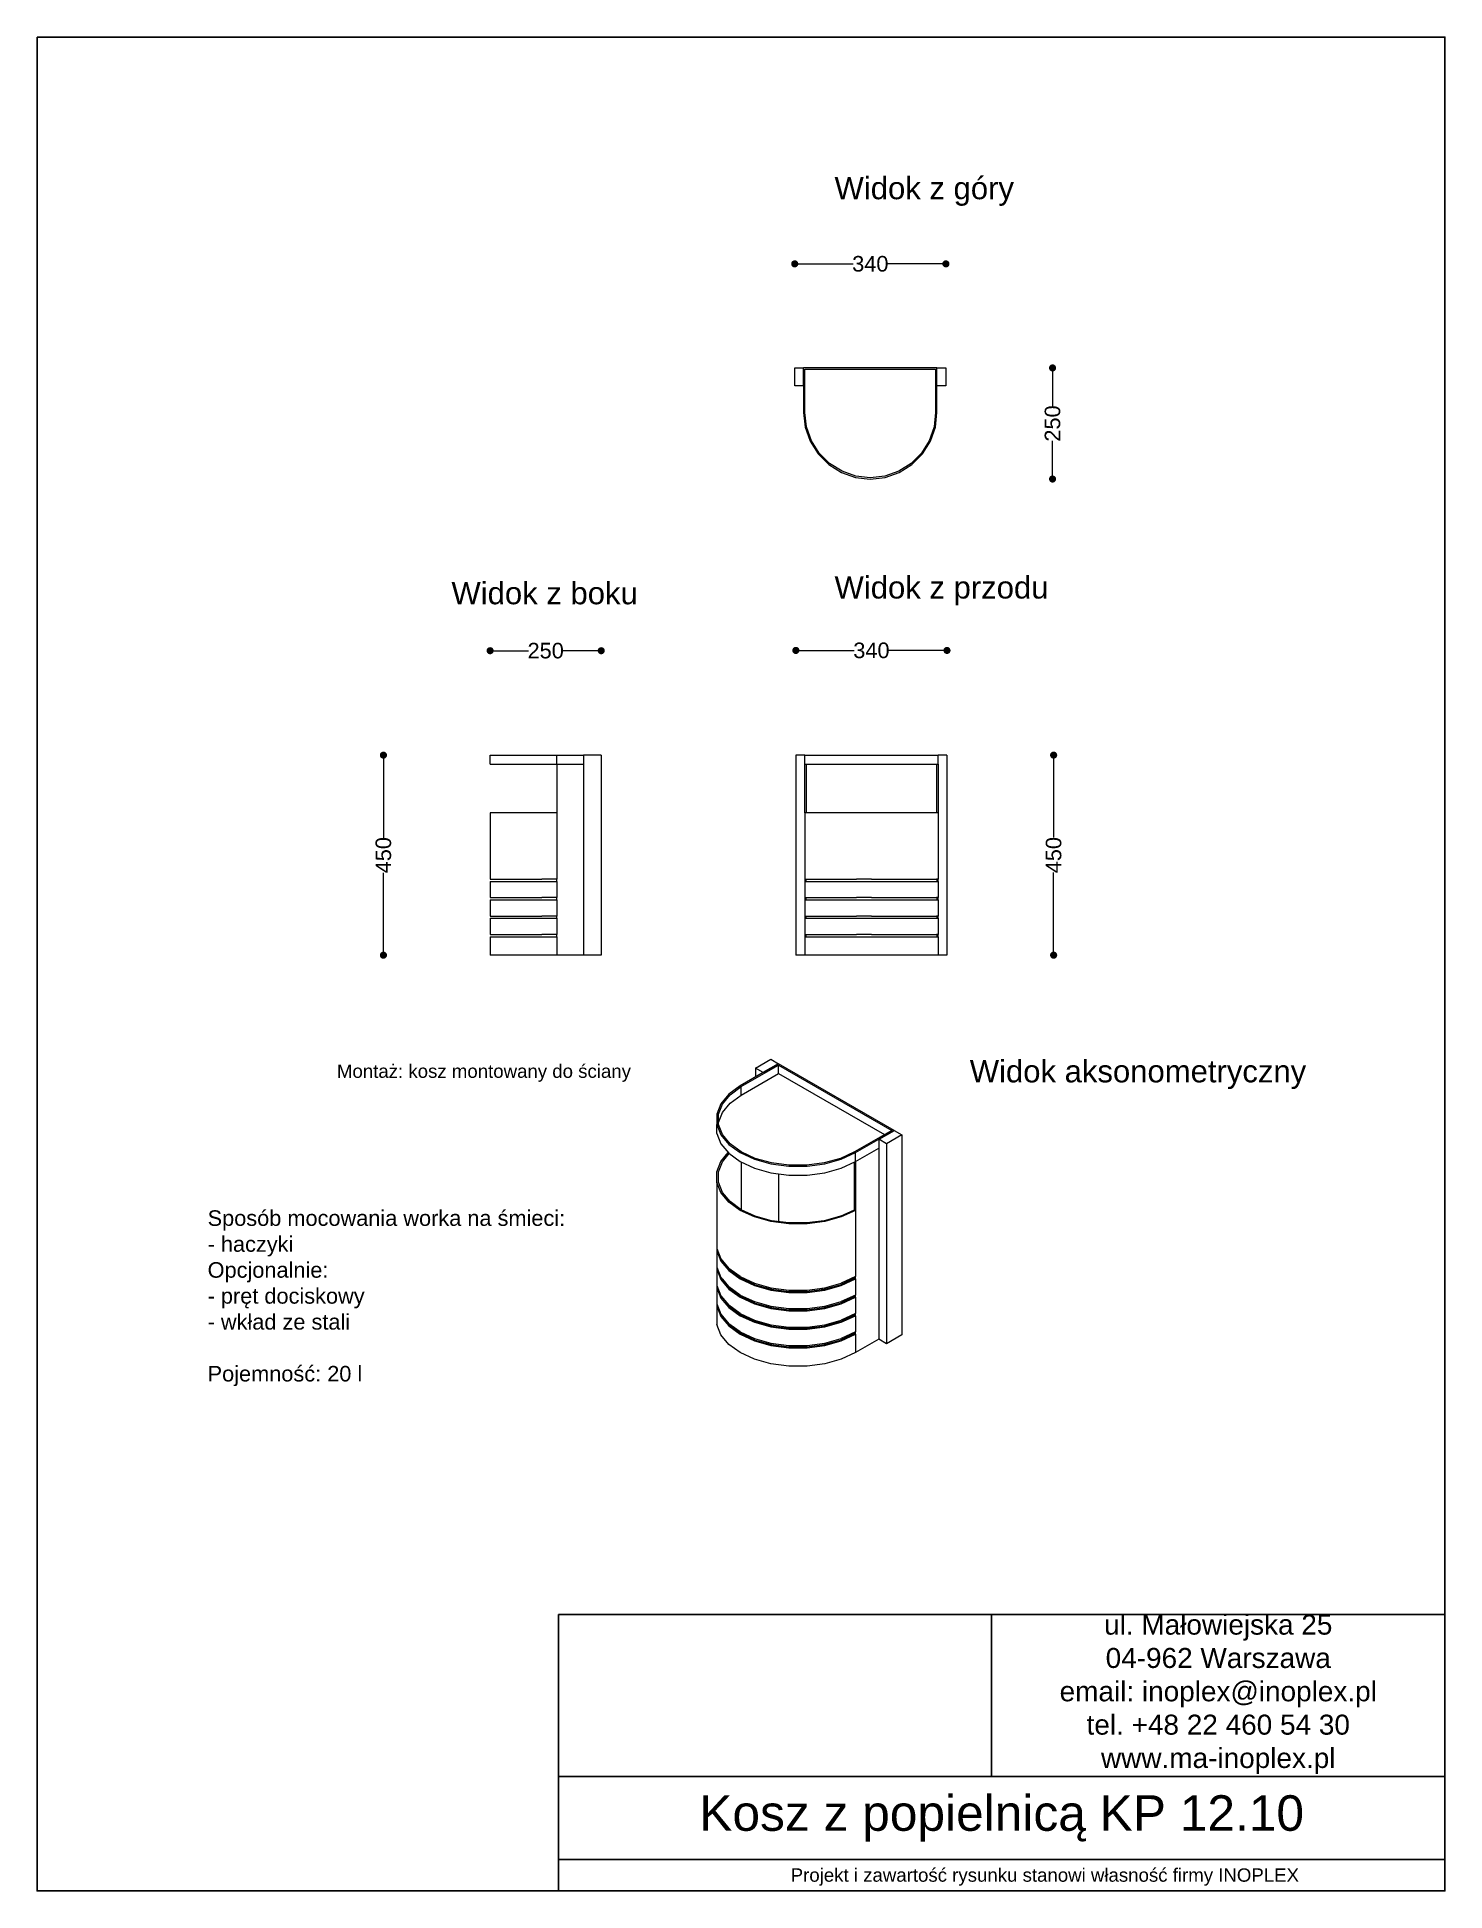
# Model space of a CAD drawing. Header units: millimetres. Extents: x 10938 to 14105, y 17162 to 21332.
import ezdxf

# ---------------------------------------------------------------- set-up
doc = ezdxf.new("R2010")
doc.units = ezdxf.units.MM
doc.header["$LTSCALE"] = 3
for name, color, linetype, lineweight in [('2D - Ogólne_Nr_pióra__120', 7, 'Continuous', 13), ('Konstrukcja - Stropy_Nr_pióra__1', 7, 'Continuous', 13), ('Konstrukcja - Słupy_Nr_pióra__1', 7, 'Continuous', 13)]:
    doc.layers.add(name, color=color, linetype=linetype, lineweight=lineweight)
doc.styles.get("Standard").update_dxf_attribs({"font": 'arial.ttf'})
doc.dimstyles.new('MATEUSZ', dxfattribs={"dimtxt": 35, "dimasz": 16, "dimexe": 0.18, "dimexo": 0.0625, "dimgap": 0.09, "dimtad": 0, "dimdec": 0, "dimdsep": 46, "dimtxsty": 'Standard', "dimblk": 'DOT', "dimcen": 0.09, "dimse1": 1, "dimse2": 1, "dimadec": 0, "dimazin": 0, "dimtfac": 1, "dimtdec": 0, "dimtofl": 0, "dimtmove": 0, "dimatfit": 3, "dimfxl": 0, "dimtolj": 1, "dimtzin": 0, "dimlwd": 9, "dimlwe": 9, "dimarcsym": 0})
picture_1 = doc.add_image_def('image1.png', size_in_pixel=(179, 67))

# ---------------------------------------------------------------- blocks, each defined once
blk = doc.blocks.new('_Dot')
at = {"color": 0, "linetype": 'ByBlock', "lineweight": -2}
blk.add_line((-0.5, 0), (-1, 0), dxfattribs=at)
at = {"color": 0, "linetype": 'ByBlock', "const_width": 0.5}
blk.add_lwpolyline([(-0.25, 0, 1), (0.25, 0, 1)], format="xyb", close=True, dxfattribs=at)
blk = doc.blocks.new('*D7')
at = {"color": 0, "lineweight": 9}
for p, q in [((11973, 19951.8), (12043, 19951.8)), ((12191, 19951.8), (12121, 19951.8))]:
    blk.add_line(p, q, dxfattribs=at)
at = {"layer": 'Defpoints', "color": 0}
for p in [(12207, 19951.8), (11957, 19716.8), (12207, 19716.8)]:
    blk.add_point(p, dxfattribs=at)
at = {"color": 0, "lineweight": 9, "xscale": 16, "yscale": 16, "zscale": 16, "rotation": 180}
blk.add_blockref('_Dot', (11957, 19951.8), dxfattribs=at)
at = {"color": 0, "lineweight": 9, "xscale": 16, "yscale": 16, "zscale": 16}
blk.add_blockref('_Dot', (12207, 19951.8), dxfattribs=at)
at = {"color": 0, "insert": (12082, 19951.8), "char_height": 35, "attachment_point": 5}
blk.add_mtext('\\A1;250', dxfattribs=at)
blk = doc.blocks.new('*D8')
at = {"color": 0, "lineweight": 9}
for p, q in [((11717, 19700.8), (11717, 19531.2)), ((11717, 19282.8), (11717, 19452.4))]:
    blk.add_line(p, q, dxfattribs=at)
at = {"layer": 'Defpoints', "color": 0}
for p in [(11957, 19716.8), (11717, 19266.8), (11957, 19266.8)]:
    blk.add_point(p, dxfattribs=at)
at = {"color": 0, "lineweight": 9, "xscale": 16, "yscale": 16, "zscale": 16}
for p, rotation in [((11717, 19716.8), 90), ((11717, 19266.8), 270)]:
    blk.add_blockref('_Dot', p, dxfattribs=dict(at, rotation=rotation))
at = {"color": 0, "insert": (11717, 19491.8), "char_height": 35, "attachment_point": 5, "rotation": 90}
blk.add_mtext('\\A1;450', dxfattribs=at)
blk = doc.blocks.new('*D9')
at = {"color": 0, "lineweight": 9}
for p, q in [((12660.8, 19952.4), (12776.1, 19952.4)), ((12968.8, 19952.4), (12853.5, 19952.4))]:
    blk.add_line(p, q, dxfattribs=at)
at = {"layer": 'Defpoints', "color": 0}
for p in [(12984.8, 19952.4), (12644.8, 19716.9), (12984.8, 19716.9)]:
    blk.add_point(p, dxfattribs=at)
at = {"color": 0, "lineweight": 9, "xscale": 16, "yscale": 16, "zscale": 16, "rotation": 180}
blk.add_blockref('_Dot', (12644.8, 19952.4), dxfattribs=at)
at = {"color": 0, "lineweight": 9, "xscale": 16, "yscale": 16, "zscale": 16}
blk.add_blockref('_Dot', (12984.8, 19952.4), dxfattribs=at)
at = {"color": 0, "insert": (12814.8, 19952.4), "char_height": 35, "attachment_point": 5}
blk.add_mtext('\\A1;340', dxfattribs=at)
blk = doc.blocks.new('*D10')
at = {"color": 0, "lineweight": 9}
for p, q in [((13224.7, 19700.9), (13224.7, 19531.3)), ((13224.7, 19282.9), (13224.7, 19452.5))]:
    blk.add_line(p, q, dxfattribs=at)
at = {"layer": 'Defpoints', "color": 0}
for p in [(12984.8, 19716.9), (13224.7, 19716.9), (12984.8, 19266.9)]:
    blk.add_point(p, dxfattribs=at)
at = {"color": 0, "lineweight": 9, "xscale": 16, "yscale": 16, "zscale": 16}
for p, rotation in [((13224.7, 19716.9), 90), ((13224.7, 19266.9), 270)]:
    blk.add_blockref('_Dot', p, dxfattribs=dict(at, rotation=rotation))
at = {"color": 0, "insert": (13224.7, 19491.9), "char_height": 35, "attachment_point": 5, "rotation": 90}
blk.add_mtext('\\A1;450', dxfattribs=at)
blk = doc.blocks.new('*D11')
at = {"color": 0, "lineweight": 9}
for p, q in [((12658.3, 20822.1), (12773.7, 20822.1)), ((12966.3, 20822.1), (12851, 20822.1))]:
    blk.add_line(p, q, dxfattribs=at)
at = {"layer": 'Defpoints', "color": 0}
for p in [(12982.3, 20822.1), (12642.3, 20588), (12982.3, 20588)]:
    blk.add_point(p, dxfattribs=at)
at = {"color": 0, "lineweight": 9, "xscale": 16, "yscale": 16, "zscale": 16, "rotation": 180}
blk.add_blockref('_Dot', (12642.3, 20822.1), dxfattribs=at)
at = {"color": 0, "lineweight": 9, "xscale": 16, "yscale": 16, "zscale": 16}
blk.add_blockref('_Dot', (12982.3, 20822.1), dxfattribs=at)
at = {"color": 0, "insert": (12812.3, 20822.1), "char_height": 35, "attachment_point": 5}
blk.add_mtext('\\A1;340', dxfattribs=at)
blk = doc.blocks.new('*D12')
at = {"color": 0, "lineweight": 9}
for p, q in [((13222.3, 20572), (13222.3, 20502)), ((13222.3, 20354), (13222.3, 20424))]:
    blk.add_line(p, q, dxfattribs=at)
at = {"layer": 'Defpoints', "color": 0}
for p in [(12812.3, 20588), (12812.3, 20338), (13222.3, 20338)]:
    blk.add_point(p, dxfattribs=at)
at = {"color": 0, "lineweight": 9, "xscale": 16, "yscale": 16, "zscale": 16}
for p, rotation in [((13222.3, 20588), 90), ((13222.3, 20338), 270)]:
    blk.add_blockref('_Dot', p, dxfattribs=dict(at, rotation=rotation))
at = {"color": 0, "insert": (13222.3, 20463), "char_height": 35, "attachment_point": 5, "rotation": 90}
blk.add_mtext('\\A1;250', dxfattribs=at)

msp = doc.modelspace()

# ---------------------------------------------------------------- linework, layer by layer
for p, q in [((12571.3, 19002.7), (12606, 19022.7)), ((12831.2, 18852.7), (12865.8, 18872.7)), ((12111, 17418.8), (12111, 17783.4)), ((12304.8, 17783.4), (14104.9, 17783.4)), ((14104.9, 17783.4), (14104.9, 17418.8)), ((12111, 17418.8), (12111, 17161.7)), ((14104.9, 17418.8), (12304.8, 17418.8)), ((14104.7, 17232.2), (12111, 17232.2))]:
    msp.add_line(p, q)
msp.add_lwpolyline([(10937.8, 21332.3), (14104.9, 21332.3), (14104.9, 17161.7), (10937.8, 17161.7)], close=True)
at = {"layer": '2D - Ogólne_Nr_pióra__120', "linetype": 'Continuous'}
for p, q in [((12662.3, 20548), (12662.3, 20588)), ((12962.3, 20548), (12962.3, 20588))]:
    msp.add_line(p, q, dxfattribs=at)
at = {"layer": 'Konstrukcja - Stropy_Nr_pióra__1', "linetype": 'Continuous'}
for p, q in [((12522, 18952.2), (12606, 19000.7)), ((12606, 19000.7), (12844.1, 18863.2)), ((12537.4, 18533.1), (12539.6, 18534.3)), ((12701.6, 18517.4), (12705.6, 18515.1)), ((12750.8, 18489.1), (12753, 18487.8))]:
    msp.add_line(p, q, dxfattribs=at)
at = {"layer": 'Konstrukcja - Słupy_Nr_pióra__1', "linetype": 'Continuous'}
for p, q in [((12642.3, 20588), (12662.3, 20588)), ((12642.3, 20548), (12642.3, 20588)), ((12962.3, 20588), (12662.3, 20588)), ((12665.3, 20488), (12665.3, 20585)), ((12665.3, 20585), (12959.3, 20585)), ((12959.3, 20585), (12959.3, 20488)), ((12962.3, 20588), (12982.3, 20588)), ((12982.3, 20588), (12982.3, 20548)), ((12662.3, 20548), (12642.3, 20548)), ((12662.3, 20548), (12662.3, 20488)), ((12962.3, 20488), (12962.3, 20548)), ((12982.3, 20548), (12962.3, 20548)), ((12662.3, 20488), (12666.1, 20454.6)), ((12669, 20455.3), (12665.3, 20488)), ((12959.3, 20488), (12955.7, 20455.3)), ((12958.6, 20454.6), (12962.3, 20488)), ((12666.1, 20454.6), (12677.2, 20422.9)), ((12679.9, 20424.2), (12669, 20455.3)), ((12955.7, 20455.3), (12944.8, 20424.2)), ((12947.5, 20422.9), (12958.6, 20454.6)), ((12677.2, 20422.9), (12695.1, 20394.5)), ((12697.4, 20396.3), (12679.9, 20424.2)), ((12695.1, 20394.5), (12718.8, 20370.7)), ((12720.7, 20373), (12697.4, 20396.3)), ((12927.3, 20396.3), (12904, 20373)), ((12905.9, 20370.7), (12929.6, 20394.5)), ((12944.8, 20424.2), (12927.3, 20396.3)), ((12929.6, 20394.5), (12947.5, 20422.9)), ((12718.8, 20370.7), (12747.3, 20352.8)), ((12748.6, 20355.5), (12720.7, 20373)), ((12747.3, 20352.8), (12779, 20341.7)), ((12779.6, 20344.7), (12748.6, 20355.5)), ((12876.1, 20355.5), (12845.1, 20344.7)), ((12845.7, 20341.7), (12877.4, 20352.8)), ((12904, 20373), (12876.1, 20355.5)), ((12877.4, 20352.8), (12905.9, 20370.7)), ((12779, 20341.7), (12812.3, 20338)), ((12812.3, 20341), (12779.6, 20344.7)), ((12845.1, 20344.7), (12812.3, 20341)), ((12812.3, 20338), (12845.7, 20341.7)), ((11957, 19716.8), (11960.8, 19716.8)), ((11957, 19696.8), (11957, 19716.8)), ((11957, 19696.8), (11960.8, 19696.8)), ((11960.8, 19716.8), (11971.9, 19716.8)), ((11960.8, 19696.8), (11971.9, 19696.8)), ((11971.9, 19716.8), (11989.7, 19716.8)), ((11971.9, 19696.8), (11989.7, 19696.8)), ((11989.7, 19716.8), (12013.5, 19716.8)), ((11989.7, 19696.8), (12013.5, 19696.8)), ((12013.5, 19716.8), (12041.9, 19716.8)), ((12013.5, 19696.8), (12041.9, 19696.8)), ((12041.9, 19716.8), (12073.6, 19716.8)), ((12041.9, 19696.8), (12073.6, 19696.8)), ((12073.6, 19716.8), (12107, 19716.8)), ((12073.6, 19696.8), (12107, 19696.8)), ((12107, 19716.8), (12167, 19716.8)), ((12107, 19696.8), (12107, 19716.8)), ((12107, 19696.8), (12107, 19586.8)), ((12107, 19696.8), (12167, 19696.8)), ((12167, 19716.8), (12167, 19266.8)), ((12207, 19716.8), (12167, 19716.8)), ((12207, 19716.8), (12207, 19266.8)), ((12664.8, 19716.9), (12644.8, 19716.9)), ((12644.8, 19716.9), (12644.8, 19266.9)), ((12664.8, 19716.9), (12668.6, 19716.9)), ((12664.8, 19696.9), (12664.8, 19716.9)), ((12664.8, 19586.9), (12664.8, 19696.9)), ((12664.8, 19696.9), (12668.6, 19696.9)), ((12667.8, 19696.9), (12667.8, 19586.9)), ((12668.6, 19716.9), (12679.6, 19716.9)), ((12668.6, 19696.9), (12679.6, 19696.9)), ((12679.6, 19716.9), (12697.5, 19716.9)), ((12679.6, 19696.9), (12697.5, 19696.9)), ((12697.5, 19716.9), (12721.3, 19716.9)), ((12697.5, 19696.9), (12721.3, 19696.9)), ((12721.3, 19716.9), (12749.7, 19716.9)), ((12721.3, 19696.9), (12749.7, 19696.9)), ((12749.7, 19716.9), (12781.4, 19716.9)), ((12749.7, 19696.9), (12781.4, 19696.9)), ((12781.4, 19716.9), (12814.8, 19716.9)), ((12781.4, 19696.9), (12814.8, 19696.9)), ((12814.8, 19716.9), (12848.2, 19716.9)), ((12814.8, 19696.9), (12848.2, 19696.9)), ((12848.2, 19716.9), (12879.9, 19716.9)), ((12848.2, 19696.9), (12879.9, 19696.9)), ((12879.9, 19716.9), (12908.3, 19716.9)), ((12879.9, 19696.9), (12908.3, 19696.9)), ((12908.3, 19716.9), (12932.1, 19716.9)), ((12908.3, 19696.9), (12932.1, 19696.9)), ((12932.1, 19716.9), (12949.9, 19716.9)), ((12932.1, 19696.9), (12949.9, 19696.9)), ((12949.9, 19716.9), (12961, 19716.9)), ((12949.9, 19696.9), (12961, 19696.9)), ((12961, 19716.9), (12964.8, 19716.9)), ((12961, 19696.9), (12964.8, 19696.9)), ((12961.8, 19586.9), (12961.8, 19696.9)), ((12964.8, 19696.9), (12964.8, 19716.9)), ((12984.8, 19716.9), (12964.8, 19716.9)), ((12964.8, 19696.9), (12964.8, 19586.9)), ((12984.8, 19716.9), (12984.8, 19266.9)), ((11957, 19586.8), (11957, 19437.8)), ((11960.8, 19586.8), (11957, 19586.8)), ((11971.9, 19586.8), (11960.8, 19586.8)), ((11989.7, 19586.8), (11971.9, 19586.8)), ((12013.5, 19586.8), (11989.7, 19586.8)), ((12041.9, 19586.8), (12013.5, 19586.8)), ((12073.6, 19586.8), (12041.9, 19586.8)), ((12107, 19586.8), (12073.6, 19586.8)), ((12107, 19586.8), (12107, 19437.8)), ((12664.8, 19586.9), (12664.8, 19437.9)), ((12668.6, 19586.9), (12664.8, 19586.9)), ((12679.6, 19586.9), (12668.6, 19586.9)), ((12697.5, 19586.9), (12679.6, 19586.9)), ((12721.3, 19586.9), (12697.5, 19586.9)), ((12749.7, 19586.9), (12721.3, 19586.9)), ((12781.4, 19586.9), (12749.7, 19586.9)), ((12814.8, 19586.9), (12781.4, 19586.9)), ((12848.2, 19586.9), (12814.8, 19586.9)), ((12879.9, 19586.9), (12848.2, 19586.9)), ((12908.3, 19586.9), (12879.9, 19586.9)), ((12932.1, 19586.9), (12908.3, 19586.9)), ((12949.9, 19586.9), (12932.1, 19586.9)), ((12961, 19586.9), (12949.9, 19586.9)), ((12964.8, 19586.9), (12961, 19586.9)), ((12964.8, 19586.9), (12964.8, 19437.9)), ((11957, 19437.8), (11960.8, 19437.8)), ((11960.8, 19437.8), (11971.9, 19437.8)), ((11971.9, 19437.8), (11989.7, 19437.8)), ((11989.7, 19437.8), (12013.5, 19437.8)), ((12013.5, 19437.8), (12041.9, 19437.8)), ((12041.9, 19437.8), (12073.6, 19437.8)), ((12107, 19437.8), (12073.6, 19437.8)), ((12107, 19432.8), (12107, 19437.8)), ((12664.8, 19437.9), (12664.8, 19432.9)), ((12664.8, 19437.9), (12668.6, 19437.9)), ((12667.8, 19432.9), (12667.8, 19437.9)), ((12668.6, 19437.9), (12679.6, 19437.9)), ((12679.6, 19437.9), (12697.5, 19437.9)), ((12697.5, 19437.9), (12721.3, 19437.9)), ((12721.3, 19437.9), (12749.7, 19437.9)), ((12749.7, 19437.9), (12781.4, 19437.9)), ((12814.8, 19437.9), (12781.4, 19437.9)), ((12814.8, 19437.9), (12848.2, 19437.9)), ((12848.2, 19437.9), (12879.9, 19437.9)), ((12879.9, 19437.9), (12908.3, 19437.9)), ((12908.3, 19437.9), (12932.1, 19437.9)), ((12932.1, 19437.9), (12949.9, 19437.9)), ((12949.9, 19437.9), (12961, 19437.9)), ((12964.8, 19437.9), (12961, 19437.9)), ((12961.8, 19437.9), (12961.8, 19432.9)), ((12964.8, 19432.9), (12964.8, 19437.9)), ((11957, 19432.8), (11957, 19396.3)), ((11957, 19432.8), (11960.8, 19432.8)), ((11957, 19396.3), (11960.8, 19396.3)), ((11960.8, 19432.8), (11971.9, 19432.8)), ((11960.8, 19396.3), (11971.9, 19396.3)), ((11971.9, 19432.8), (11989.7, 19432.8)), ((11971.9, 19396.3), (11989.7, 19396.3)), ((11989.7, 19432.8), (12013.5, 19432.8)), ((11989.7, 19396.3), (12013.5, 19396.3)), ((12013.5, 19432.8), (12041.9, 19432.8)), ((12013.5, 19396.3), (12041.9, 19396.3)), ((12041.9, 19432.8), (12073.6, 19432.8)), ((12041.9, 19396.3), (12073.6, 19396.3)), ((12073.6, 19432.8), (12107, 19432.8)), ((12107, 19396.3), (12073.6, 19396.3)), ((12107, 19432.8), (12107, 19396.3)), ((12107, 19391.3), (12107, 19396.3)), ((12664.8, 19432.9), (12664.8, 19396.4)), ((12664.8, 19432.9), (12668.6, 19432.9)), ((12664.8, 19396.4), (12668.6, 19396.4)), ((12664.8, 19396.4), (12664.8, 19391.4)), ((12667.8, 19391.4), (12667.8, 19396.4)), ((12668.6, 19432.9), (12679.6, 19432.9)), ((12668.6, 19396.4), (12679.6, 19396.4)), ((12679.6, 19432.9), (12697.5, 19432.9)), ((12679.6, 19396.4), (12697.5, 19396.4)), ((12697.5, 19432.9), (12721.3, 19432.9)), ((12697.5, 19396.4), (12721.3, 19396.4)), ((12721.3, 19432.9), (12749.7, 19432.9)), ((12721.3, 19396.4), (12749.7, 19396.4)), ((12749.7, 19432.9), (12781.4, 19432.9)), ((12749.7, 19396.4), (12781.4, 19396.4)), ((12781.4, 19432.9), (12814.8, 19432.9)), ((12814.8, 19396.4), (12781.4, 19396.4)), ((12814.8, 19432.9), (12848.2, 19432.9)), ((12814.8, 19396.4), (12848.2, 19396.4)), ((12848.2, 19432.9), (12879.9, 19432.9)), ((12848.2, 19396.4), (12879.9, 19396.4)), ((12879.9, 19432.9), (12908.3, 19432.9)), ((12879.9, 19396.4), (12908.3, 19396.4)), ((12908.3, 19432.9), (12932.1, 19432.9)), ((12908.3, 19396.4), (12932.1, 19396.4)), ((12932.1, 19432.9), (12949.9, 19432.9)), ((12932.1, 19396.4), (12949.9, 19396.4)), ((12949.9, 19432.9), (12961, 19432.9)), ((12949.9, 19396.4), (12961, 19396.4)), ((12961, 19432.9), (12964.8, 19432.9)), ((12964.8, 19396.4), (12961, 19396.4)), ((12961.8, 19396.4), (12961.8, 19391.4)), ((12964.8, 19432.9), (12964.8, 19396.4)), ((12964.8, 19391.4), (12964.8, 19396.4)), ((11957, 19391.3), (11960.8, 19391.3)), ((11957, 19391.3), (11957, 19354.8)), ((11957, 19354.8), (11960.8, 19354.8)), ((11960.8, 19391.3), (11971.9, 19391.3)), ((11960.8, 19354.8), (11971.9, 19354.8)), ((11971.9, 19391.3), (11989.7, 19391.3)), ((11971.9, 19354.8), (11989.7, 19354.8)), ((11989.7, 19391.3), (12013.5, 19391.3)), ((11989.7, 19354.8), (12013.5, 19354.8)), ((12013.5, 19391.3), (12041.9, 19391.3)), ((12013.5, 19354.8), (12041.9, 19354.8)), ((12041.9, 19391.3), (12073.6, 19391.3)), ((12041.9, 19354.8), (12073.6, 19354.8)), ((12073.6, 19391.3), (12107, 19391.3)), ((12107, 19354.8), (12073.6, 19354.8)), ((12107, 19391.3), (12107, 19354.8)), ((12107, 19349.8), (12107, 19354.8)), ((12664.8, 19391.4), (12664.8, 19354.9)), ((12664.8, 19391.4), (12668.6, 19391.4)), ((12664.8, 19354.9), (12668.6, 19354.9)), ((12664.8, 19354.9), (12664.8, 19349.9)), ((12667.8, 19349.9), (12667.8, 19354.9)), ((12668.6, 19391.4), (12679.6, 19391.4)), ((12668.6, 19354.9), (12679.6, 19354.9)), ((12679.6, 19391.4), (12697.5, 19391.4)), ((12679.6, 19354.9), (12697.5, 19354.9)), ((12697.5, 19391.4), (12721.3, 19391.4)), ((12697.5, 19354.9), (12721.3, 19354.9)), ((12721.3, 19391.4), (12749.7, 19391.4)), ((12721.3, 19354.9), (12749.7, 19354.9)), ((12749.7, 19391.4), (12781.4, 19391.4)), ((12749.7, 19354.9), (12781.4, 19354.9)), ((12781.4, 19391.4), (12814.8, 19391.4)), ((12814.8, 19354.9), (12781.4, 19354.9)), ((12814.8, 19391.4), (12848.2, 19391.4)), ((12814.8, 19354.9), (12848.2, 19354.9)), ((12848.2, 19391.4), (12879.9, 19391.4)), ((12848.2, 19354.9), (12879.9, 19354.9)), ((12879.9, 19391.4), (12908.3, 19391.4)), ((12879.9, 19354.9), (12908.3, 19354.9)), ((12908.3, 19391.4), (12932.1, 19391.4)), ((12908.3, 19354.9), (12932.1, 19354.9)), ((12932.1, 19391.4), (12949.9, 19391.4)), ((12932.1, 19354.9), (12949.9, 19354.9)), ((12949.9, 19391.4), (12961, 19391.4)), ((12949.9, 19354.9), (12961, 19354.9)), ((12961, 19391.4), (12964.8, 19391.4)), ((12964.8, 19354.9), (12961, 19354.9)), ((12961.8, 19354.9), (12961.8, 19349.9)), ((12964.8, 19391.4), (12964.8, 19354.9)), ((12964.8, 19349.9), (12964.8, 19354.9)), ((11957, 19349.8), (11957, 19313.3)), ((11957, 19349.8), (11960.8, 19349.8)), ((11957, 19313.3), (11960.8, 19313.3)), ((11960.8, 19349.8), (11971.9, 19349.8)), ((11960.8, 19313.3), (11971.9, 19313.3)), ((11971.9, 19349.8), (11989.7, 19349.8)), ((11971.9, 19313.3), (11989.7, 19313.3)), ((11989.7, 19349.8), (12013.5, 19349.8)), ((11989.7, 19313.3), (12013.5, 19313.3)), ((12013.5, 19349.8), (12041.9, 19349.8)), ((12013.5, 19313.3), (12041.9, 19313.3)), ((12041.9, 19349.8), (12073.6, 19349.8)), ((12041.9, 19313.3), (12073.6, 19313.3)), ((12073.6, 19349.8), (12107, 19349.8)), ((12107, 19313.3), (12073.6, 19313.3)), ((12107, 19349.8), (12107, 19313.3)), ((12107, 19308.3), (12107, 19313.3)), ((12664.8, 19349.9), (12668.6, 19349.9)), ((12664.8, 19349.9), (12664.8, 19313.4)), ((12664.8, 19313.4), (12664.8, 19308.4)), ((12664.8, 19313.4), (12668.6, 19313.4)), ((12667.8, 19308.4), (12667.8, 19313.4)), ((12668.6, 19349.9), (12679.6, 19349.9)), ((12668.6, 19313.4), (12679.6, 19313.4)), ((12679.6, 19349.9), (12697.5, 19349.9)), ((12679.6, 19313.4), (12697.5, 19313.4)), ((12697.5, 19349.9), (12721.3, 19349.9)), ((12697.5, 19313.4), (12721.3, 19313.4)), ((12721.3, 19349.9), (12749.7, 19349.9)), ((12721.3, 19313.4), (12749.7, 19313.4)), ((12749.7, 19349.9), (12781.4, 19349.9)), ((12749.7, 19313.4), (12781.4, 19313.4)), ((12781.4, 19349.9), (12814.8, 19349.9)), ((12814.8, 19313.4), (12781.4, 19313.4)), ((12814.8, 19349.9), (12848.2, 19349.9)), ((12814.8, 19313.4), (12848.2, 19313.4)), ((12848.2, 19349.9), (12879.9, 19349.9)), ((12848.2, 19313.4), (12879.9, 19313.4)), ((12879.9, 19349.9), (12908.3, 19349.9)), ((12879.9, 19313.4), (12908.3, 19313.4)), ((12908.3, 19349.9), (12932.1, 19349.9)), ((12908.3, 19313.4), (12932.1, 19313.4)), ((12932.1, 19349.9), (12949.9, 19349.9)), ((12932.1, 19313.4), (12949.9, 19313.4)), ((12949.9, 19349.9), (12961, 19349.9)), ((12949.9, 19313.4), (12961, 19313.4)), ((12961, 19349.9), (12964.8, 19349.9)), ((12964.8, 19313.4), (12961, 19313.4)), ((12961.8, 19313.4), (12961.8, 19308.4)), ((12964.8, 19349.9), (12964.8, 19313.4)), ((12964.8, 19308.4), (12964.8, 19313.4)), ((11957, 19308.3), (11957, 19266.8)), ((11957, 19308.3), (11960.8, 19308.3)), ((11960.8, 19308.3), (11971.9, 19308.3)), ((11971.9, 19308.3), (11989.7, 19308.3)), ((11989.7, 19308.3), (12013.5, 19308.3)), ((12013.5, 19308.3), (12041.9, 19308.3)), ((12041.9, 19308.3), (12073.6, 19308.3)), ((12073.6, 19308.3), (12107, 19308.3)), ((12107, 19308.3), (12107, 19266.8)), ((12664.8, 19308.4), (12664.8, 19266.9)), ((12664.8, 19308.4), (12668.6, 19308.4)), ((12668.6, 19308.4), (12679.6, 19308.4)), ((12679.6, 19308.4), (12697.5, 19308.4)), ((12697.5, 19308.4), (12721.3, 19308.4)), ((12721.3, 19308.4), (12749.7, 19308.4)), ((12749.7, 19308.4), (12781.4, 19308.4)), ((12781.4, 19308.4), (12814.8, 19308.4)), ((12814.8, 19308.4), (12848.2, 19308.4)), ((12848.2, 19308.4), (12879.9, 19308.4)), ((12879.9, 19308.4), (12908.3, 19308.4)), ((12908.3, 19308.4), (12932.1, 19308.4)), ((12932.1, 19308.4), (12949.9, 19308.4)), ((12949.9, 19308.4), (12961, 19308.4)), ((12961, 19308.4), (12964.8, 19308.4)), ((12964.8, 19308.4), (12964.8, 19266.9)), ((11960.8, 19266.8), (11957, 19266.8)), ((11971.9, 19266.8), (11960.8, 19266.8)), ((11989.7, 19266.8), (11971.9, 19266.8)), ((12013.5, 19266.8), (11989.7, 19266.8)), ((12041.9, 19266.8), (12013.5, 19266.8)), ((12073.6, 19266.8), (12041.9, 19266.8)), ((12107, 19266.8), (12073.6, 19266.8)), ((12167, 19266.8), (12107, 19266.8)), ((12207, 19266.8), (12167, 19266.8)), ((12664.8, 19266.9), (12644.8, 19266.9)), ((12668.6, 19266.9), (12664.8, 19266.9)), ((12679.6, 19266.9), (12668.6, 19266.9)), ((12697.5, 19266.9), (12679.6, 19266.9)), ((12721.3, 19266.9), (12697.5, 19266.9)), ((12749.7, 19266.9), (12721.3, 19266.9)), ((12781.4, 19266.9), (12749.7, 19266.9)), ((12814.8, 19266.9), (12781.4, 19266.9)), ((12848.2, 19266.9), (12814.8, 19266.9)), ((12879.9, 19266.9), (12848.2, 19266.9)), ((12908.3, 19266.9), (12879.9, 19266.9)), ((12932.1, 19266.9), (12908.3, 19266.9)), ((12949.9, 19266.9), (12932.1, 19266.9)), ((12961, 19266.9), (12949.9, 19266.9)), ((12964.8, 19266.9), (12961, 19266.9)), ((12984.8, 19266.9), (12964.8, 19266.9)), ((12522, 18971.2), (12606, 19019.7)), ((12554, 19012.7), (12588.7, 19032.7)), ((12588.7, 19032.7), (12606, 19022.7)), ((12865.8, 18872.7), (12606, 19022.7)), ((12606, 19019.7), (12860.6, 18872.7)), ((12606, 19000.7), (12606, 19019.7)), ((12571.3, 19002.7), (12519.4, 18972.7)), ((12571.3, 19002.7), (12554, 19012.7)), ((12554, 19012.7), (12554, 18992.7)), ((12493.7, 18954.1), (12475.9, 18932.7)), ((12479.4, 18932), (12496.8, 18953)), ((12519.4, 18972.7), (12493.7, 18954.1)), ((12496.8, 18953), (12522, 18971.2)), ((12496.8, 18934), (12522, 18952.2)), ((12522, 18952.2), (12522, 18971.2)), ((12475.9, 18932.7), (12466.7, 18909.5)), ((12466.7, 18909.5), (12466.7, 18885.8)), ((12470.4, 18909.3), (12479.4, 18932)), ((12470.4, 18890.3), (12479.4, 18913)), ((12470.4, 18886), (12470.4, 18909.3)), ((12479.4, 18913), (12496.8, 18934)), ((12466.7, 18885.8), (12475.9, 18862.6)), ((12466.7, 18865.8), (12466.7, 18885.8)), ((12466.7, 18865.8), (12475.9, 18842.6)), ((12479.4, 18863.3), (12470.4, 18886)), ((12475.9, 18862.6), (12493.7, 18841.2)), ((12496.8, 18842.4), (12479.4, 18863.3)), ((12860.6, 18872.7), (12776.6, 18824.2)), ((12779.2, 18822.7), (12831.2, 18852.7)), ((12848.5, 18842.7), (12831.2, 18852.7)), ((12831.2, 18852.7), (12831.2, 18402.7)), ((12883.1, 18862.7), (12848.5, 18842.7)), ((12865.8, 18872.7), (12883.1, 18862.7)), ((12883.1, 18862.7), (12883.1, 18412.7)), ((12475.9, 18842.6), (12493.7, 18821.2)), ((12475.9, 18802.7), (12492.5, 18822.7)), ((12479.4, 18802), (12494.8, 18820.5)), ((12493.7, 18841.2), (12519.4, 18822.7)), ((12493.7, 18821.2), (12519.4, 18802.7)), ((12522, 18824.2), (12496.8, 18842.4)), ((12519.4, 18822.7), (12551.5, 18807.9)), ((12553.5, 18809.6), (12522, 18824.2)), ((12589.8, 18799.5), (12553.5, 18809.6)), ((12745.1, 18809.6), (12708.8, 18799.5)), ((12776.6, 18824.2), (12745.1, 18809.6)), ((12747, 18807.9), (12779.2, 18822.7)), ((12779.2, 18802.7), (12831.2, 18832.7)), ((12779.2, 18802.7), (12779.2, 18822.7)), ((12848.5, 18842.7), (12848.5, 18392.7)), ((12466.7, 18779.5), (12475.9, 18802.7)), ((12466.7, 18755.8), (12466.7, 18779.5)), ((12470.4, 18779.3), (12479.4, 18802)), ((12470.4, 18756), (12470.4, 18779.3)), ((12519.4, 18802.7), (12551.5, 18787.9)), ((12522, 18801.5), (12522, 18694.2)), ((12551.5, 18807.9), (12588.6, 18797.5)), ((12551.5, 18787.9), (12588.6, 18777.5)), ((12588.6, 18797.5), (12628.7, 18792.3)), ((12588.6, 18777.5), (12628.7, 18772.3)), ((12629.1, 18794.4), (12589.8, 18799.5)), ((12606, 18775.3), (12606, 18667.4)), ((12628.7, 18792.3), (12669.9, 18792.3)), ((12628.7, 18772.3), (12669.9, 18772.3)), ((12669.4, 18794.4), (12629.1, 18794.4)), ((12708.8, 18799.5), (12669.4, 18794.4)), ((12669.9, 18792.3), (12710, 18797.5)), ((12669.9, 18772.3), (12710, 18777.5)), ((12710, 18797.5), (12747, 18807.9)), ((12710, 18777.5), (12747, 18787.9)), ((12747, 18787.9), (12779.2, 18802.7)), ((12776.6, 18694.2), (12776.6, 18801.5)), ((12779.2, 18802.7), (12779.2, 18692.7)), ((12466.7, 18755.8), (12466.7, 18606.8)), ((12475.9, 18732.6), (12466.7, 18755.8)), ((12479.4, 18733.3), (12470.4, 18756)), ((12493.7, 18711.2), (12475.9, 18732.6)), ((12496.8, 18712.4), (12479.4, 18733.3)), ((12519.4, 18692.7), (12493.7, 18711.2)), ((12522, 18694.2), (12496.8, 18712.4)), ((12551.5, 18677.9), (12519.4, 18692.7)), ((12553.5, 18679.6), (12522, 18694.2)), ((12745.1, 18679.6), (12776.6, 18694.2)), ((12779.2, 18692.7), (12747, 18677.9)), ((12776.6, 18694.2), (12779.2, 18692.7)), ((12779.2, 18692.7), (12779.2, 18543.7)), ((12588.6, 18667.5), (12551.5, 18677.9)), ((12589.8, 18669.5), (12553.5, 18679.6)), ((12628.7, 18662.3), (12588.6, 18667.5)), ((12629.1, 18664.4), (12589.8, 18669.5)), ((12669.9, 18662.3), (12628.7, 18662.3)), ((12669.4, 18664.4), (12629.1, 18664.4)), ((12708.8, 18669.5), (12669.4, 18664.4)), ((12710, 18667.5), (12669.9, 18662.3)), ((12745.1, 18679.6), (12708.8, 18669.5)), ((12747, 18677.9), (12710, 18667.5)), ((12466.7, 18606.8), (12475.9, 18583.6)), ((12466.7, 18606.8), (12466.7, 18601.8)), ((12466.7, 18601.8), (12466.7, 18565.3)), ((12466.7, 18601.8), (12475.9, 18578.6)), ((12466.7, 18565.3), (12475.9, 18542.1)), ((12466.7, 18565.3), (12466.7, 18560.3)), ((12466.7, 18560.3), (12475.9, 18537.1)), ((12466.7, 18560.3), (12466.7, 18523.8)), ((12475.9, 18583.6), (12493.7, 18562.2)), ((12475.9, 18578.6), (12493.7, 18557.2)), ((12479.2, 18579.6), (12479.4, 18579.3)), ((12479.4, 18579.3), (12496.8, 18558.4)), ((12483.4, 18574.7), (12483.3, 18574.6)), ((12483.3, 18574.7), (12483.3, 18574.7)), ((12485.4, 18572.2), (12485.3, 18572.2)), ((12519.4, 18543.7), (12493.7, 18562.2)), ((12466.7, 18523.8), (12475.9, 18500.6)), ((12466.7, 18523.8), (12466.7, 18518.8)), ((12466.7, 18518.8), (12466.7, 18482.3)), ((12466.7, 18518.8), (12475.9, 18495.6)), ((12475.9, 18542.1), (12493.7, 18520.7)), ((12475.9, 18537.1), (12493.7, 18515.7)), ((12479.2, 18538.1), (12479.4, 18537.8)), ((12479.4, 18537.8), (12496.8, 18516.9)), ((12483.4, 18533.2), (12483.3, 18533.1)), ((12483.3, 18533.2), (12483.3, 18533.2)), ((12485.4, 18530.7), (12485.3, 18530.7)), ((12493.7, 18557.2), (12519.4, 18538.7)), ((12519.4, 18502.2), (12493.7, 18520.7)), ((12496.8, 18558.4), (12522, 18540.2)), ((12504.1, 18554.7), (12503, 18553.9)), ((12505.2, 18553.9), (12504.1, 18553.1)), ((12507.6, 18552.2), (12506.4, 18551.4)), ((12519.4, 18543.7), (12551.5, 18528.9)), ((12519.4, 18538.7), (12551.5, 18523.9)), ((12522, 18542.5), (12522, 18540.2)), ((12522, 18540.2), (12553.5, 18525.6)), ((12551.5, 18528.9), (12588.6, 18518.5)), ((12551.5, 18523.9), (12588.6, 18513.5)), ((12553.5, 18525.6), (12589.8, 18515.5)), ((12588.6, 18518.5), (12628.7, 18513.3)), ((12669.9, 18513.3), (12710, 18518.5)), ((12708.8, 18515.5), (12745.1, 18525.6)), ((12710, 18518.5), (12747, 18528.9)), ((12710, 18513.5), (12747, 18523.9)), ((12776.6, 18540.2), (12745.1, 18525.6)), ((12779.2, 18543.7), (12747, 18528.9)), ((12747, 18523.9), (12779.2, 18538.7)), ((12776.6, 18542.5), (12776.6, 18540.2)), ((12776.6, 18540.2), (12779.2, 18538.7)), ((12779.2, 18538.7), (12779.2, 18543.7)), ((12779.2, 18538.7), (12779.2, 18502.2)), ((12466.7, 18482.3), (12475.9, 18459.1)), ((12466.7, 18482.3), (12466.7, 18477.3)), ((12466.7, 18477.3), (12475.9, 18454.1)), ((12466.7, 18477.3), (12466.7, 18435.8)), ((12475.9, 18500.6), (12493.7, 18479.2)), ((12475.9, 18495.6), (12493.7, 18474.2)), ((12479.2, 18496.6), (12479.4, 18496.3)), ((12479.4, 18496.3), (12496.8, 18475.4)), ((12493.7, 18515.7), (12519.4, 18497.2)), ((12519.4, 18460.7), (12493.7, 18479.2)), ((12496.8, 18516.9), (12522, 18498.7)), ((12519.4, 18502.2), (12551.5, 18487.4)), ((12519.4, 18497.2), (12551.5, 18482.4)), ((12522, 18498.7), (12553.5, 18484.1)), ((12551.5, 18487.4), (12588.6, 18477)), ((12551.5, 18482.4), (12588.6, 18472)), ((12553.5, 18484.1), (12589.8, 18474)), ((12588.6, 18513.5), (12628.7, 18508.3)), ((12588.6, 18477), (12628.7, 18471.8)), ((12589.8, 18515.5), (12629.1, 18510.4)), ((12628.7, 18513.3), (12669.9, 18513.3)), ((12628.7, 18508.3), (12669.9, 18508.3)), ((12629.1, 18510.4), (12669.4, 18510.4)), ((12669.4, 18510.4), (12708.8, 18515.5)), ((12669.9, 18508.3), (12710, 18513.5)), ((12669.9, 18471.8), (12710, 18477)), ((12708.8, 18474), (12745.1, 18484.1)), ((12710, 18477), (12747, 18487.4)), ((12710, 18472), (12747, 18482.4)), ((12776.6, 18498.7), (12745.1, 18484.1)), ((12779.2, 18502.2), (12747, 18487.4)), ((12747, 18482.4), (12779.2, 18497.2)), ((12776.6, 18501), (12776.6, 18498.7)), ((12776.6, 18498.7), (12779.2, 18497.2)), ((12779.2, 18497.2), (12779.2, 18502.2)), ((12779.2, 18497.2), (12779.2, 18460.7)), ((12475.9, 18412.6), (12466.7, 18435.8)), ((12475.9, 18459.1), (12493.7, 18437.7)), ((12475.9, 18454.1), (12493.7, 18432.7)), ((12479.2, 18455.1), (12479.4, 18454.8)), ((12479.4, 18454.8), (12496.8, 18433.9)), ((12493.7, 18474.2), (12519.4, 18455.7)), ((12519.4, 18419.2), (12493.7, 18437.7)), ((12496.8, 18475.4), (12522, 18457.2)), ((12519.4, 18460.7), (12551.5, 18445.9)), ((12519.4, 18455.7), (12551.5, 18440.9)), ((12522, 18457.2), (12553.5, 18442.6)), ((12551.5, 18445.9), (12588.6, 18435.5)), ((12551.5, 18440.9), (12588.6, 18430.5)), ((12553.5, 18442.6), (12589.8, 18432.5)), ((12588.6, 18472), (12628.7, 18466.8)), ((12588.6, 18435.5), (12628.7, 18430.3)), ((12589.8, 18474), (12629.1, 18468.9)), ((12628.7, 18471.8), (12669.9, 18471.8)), ((12628.7, 18466.8), (12669.9, 18466.8)), ((12629.1, 18468.9), (12669.4, 18468.9)), ((12669.4, 18468.9), (12708.8, 18474)), ((12669.9, 18466.8), (12710, 18472)), ((12669.9, 18430.3), (12710, 18435.5)), ((12708.8, 18432.5), (12745.1, 18442.6)), ((12710, 18435.5), (12747, 18445.9)), ((12710, 18430.5), (12747, 18440.9)), ((12776.6, 18457.2), (12745.1, 18442.6)), ((12779.2, 18460.7), (12747, 18445.9)), ((12747, 18440.9), (12779.2, 18455.7)), ((12776.6, 18459.5), (12776.6, 18457.2)), ((12776.6, 18457.2), (12779.2, 18455.7)), ((12779.2, 18455.7), (12779.2, 18460.7)), ((12779.2, 18455.7), (12779.2, 18419.2)), ((12493.7, 18391.2), (12475.9, 18412.6)), ((12493.7, 18432.7), (12519.4, 18414.2)), ((12496.8, 18433.9), (12522, 18415.7)), ((12519.4, 18419.2), (12551.5, 18404.4)), ((12519.4, 18414.2), (12551.5, 18399.4)), ((12522, 18415.7), (12553.5, 18401.1)), ((12551.5, 18404.4), (12588.6, 18394)), ((12551.5, 18399.4), (12588.6, 18389)), ((12553.5, 18401.1), (12589.8, 18391)), ((12588.6, 18430.5), (12628.7, 18425.3)), ((12588.6, 18394), (12628.7, 18388.8)), ((12589.8, 18432.5), (12629.1, 18427.4)), ((12628.7, 18430.3), (12669.9, 18430.3)), ((12628.7, 18425.3), (12669.9, 18425.3)), ((12629.1, 18427.4), (12669.4, 18427.4)), ((12669.4, 18427.4), (12708.8, 18432.5)), ((12669.9, 18425.3), (12710, 18430.5)), ((12669.9, 18388.8), (12710, 18394)), ((12708.8, 18391), (12745.1, 18401.1)), ((12710, 18394), (12747, 18404.4)), ((12710, 18389), (12747, 18399.4)), ((12776.6, 18415.7), (12745.1, 18401.1)), ((12779.2, 18419.2), (12747, 18404.4)), ((12747, 18399.4), (12779.2, 18414.2)), ((12776.6, 18418), (12776.6, 18415.7)), ((12776.6, 18415.7), (12779.2, 18414.2)), ((12779.2, 18414.2), (12779.2, 18419.2)), ((12779.2, 18414.2), (12779.2, 18372.7)), ((12831.2, 18402.7), (12779.2, 18372.7)), ((12848.5, 18392.7), (12831.2, 18402.7)), ((12883.1, 18412.7), (12848.5, 18392.7)), ((12519.4, 18372.7), (12493.7, 18391.2)), ((12551.5, 18357.9), (12519.4, 18372.7)), ((12588.6, 18347.5), (12551.5, 18357.9)), ((12588.6, 18389), (12628.7, 18383.8)), ((12589.8, 18391), (12629.1, 18385.9)), ((12628.7, 18388.8), (12669.9, 18388.8)), ((12628.7, 18383.8), (12669.9, 18383.8)), ((12629.1, 18385.9), (12669.4, 18385.9)), ((12669.4, 18385.9), (12708.8, 18391)), ((12669.9, 18383.8), (12710, 18389)), ((12747, 18357.9), (12710, 18347.5)), ((12779.2, 18372.7), (12747, 18357.9)), ((12628.7, 18342.3), (12588.6, 18347.5)), ((12669.9, 18342.3), (12628.7, 18342.3)), ((12710, 18347.5), (12669.9, 18342.3))]:
    msp.add_line(p, q, dxfattribs=at)

# ---------------------------------------------------------------- texts
for s, width, gutter_width, heights, insert, char_height, attachment_point in [('Widok z góry', 1167.306, 1, [0], (12731.8, 21017.5), 50, 1), ('Widok z boku', 1056.226, 1, [0], (11870, 20106.3), 50, 1), ('Widok z przodu', 1167.306, 1, [0], (12731.8, 20119.2), 50, 1), ('Montaż: kosz montowany do ściany', 716.585, 1, [0], (11612.4, 19020.9), 30, 1), ('Widok aksonometryczny', 869.873, 1, [0], (13036, 19030.7), 50, 1), ('Sposób mocowania worka na śmieci:\\P- haczyki\\POpcjonalnie:\\P- pręt dociskowy\\P- wkład ze stali\\P\\PPojemność: 20 l', 914.916, 1, [0], (11321.5, 18692.9), 35, 1), ('ul. Małowiejska 25\\P04-962 Warszawa\\Pemail: inoplex@inoplex.pl\\Ptel. +48 22 460 54 30\\Pwww.ma-inoplex.pl', 1019.877, 1, [432.7], (13595, 17604), 45, 5), ('Kosz z popielnicą KP 12.10', 1993.625, 1, [0], (13107.8, 17324.8), 80, 5), ('Projekt i zawartość rysunku stanowi własność firmy INOPLEX ', 1800.088, 12.5, [70.5], (13204.9, 17192.9), 30, 5)]:
    msp.add_mtext_dynamic_manual_height_columns(s, width=width, gutter_width=gutter_width, heights=heights, dxfattribs=dict(insert=insert, char_height=char_height, attachment_point=attachment_point))

# ---------------------------------------------------------------- dimensions: what is measured, and where the dimension line sits
for base, p1, p2, picture, middle in [((12982.3, 20822.1), (12642.3, 20588), (12982.3, 20588), '*D11', (12812.3, 20822.1)), ((12207, 19951.8), (11957, 19716.8), (12207, 19716.8), '*D7', (12082, 19951.8)), ((12984.8, 19952.4), (12644.8, 19716.9), (12984.8, 19716.9), '*D9', (12814.8, 19952.4))]:
    dim = msp.add_linear_dim(base=base, p1=p1, p2=p2, dimstyle='MATEUSZ')
    dim.commit()
    dim.dimension.update_dxf_attribs({"geometry": picture, "text_midpoint": middle})
for base, p1, p2, picture, middle in [((13222.3, 20338), (12812.3, 20588), (12812.3, 20338), '*D12', (13222.3, 20463)), ((11717, 19266.8), (11957, 19716.8), (11957, 19266.8), '*D8', (11717, 19491.8)), ((13224.7, 19716.9), (12984.8, 19266.9), (12984.8, 19716.9), '*D10', (13224.7, 19491.9))]:
    dim = msp.add_linear_dim(base=base, p1=p1, p2=p2, angle=90, dimstyle='MATEUSZ')
    dim.commit()
    dim.dimension.update_dxf_attribs({"geometry": picture, "text_midpoint": middle})

# ---------------------------------------------------------------- pictures from other files: only their frames are drawn
image = msp.add_image(picture_1, insert=(12111, 17418.8), size_in_units=(974, 364.6))
image.dxf.flags = 7

doc.saveas('drawing.dxf')
